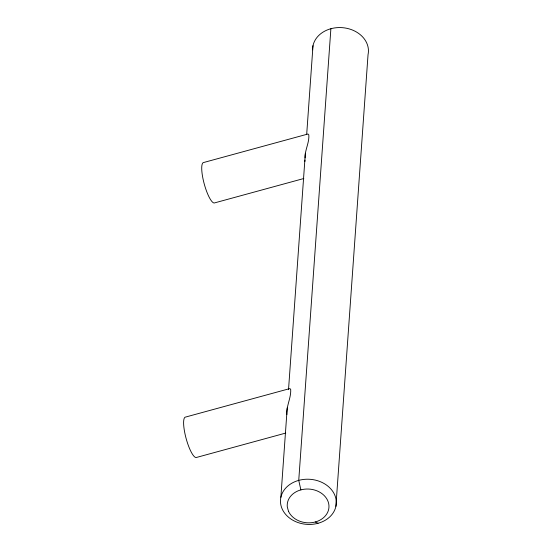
<?xml version="1.0" encoding="UTF-8"?>
<svg xmlns="http://www.w3.org/2000/svg" width="552" height="552" viewBox="0 0 552 552"><rect width="100%" height="100%" fill="white"/><g stroke="black" fill="none" stroke-linecap="round" stroke-linejoin="round"><path stroke-width="0.83" d="M286.847 414.656C286.191 405.982 291.228 397.916 290.697 389.45L289.883 388.567L185.072 417.202A20.962 4.92 74.7 0 0 186.521 439.916A20.962 4.92 74.7 0 0 196.719 457.387L285.722 433.072M304.883 161.536L304.959 160.087M305.077 157.913C304.766 150.02 309.486 142.651 308.809 134.888L307.995 134.005L203.184 162.633A20.962 4.92 74.7 0 0 204.633 185.355A20.962 4.92 74.7 0 0 214.838 202.825L303.841 178.51M280.864 497.297L287.226 407.845M288.523 389.664L305.346 153.284M306.698 134.239L313.005 45.65M330.883 28.725L298.742 480.371A27.952 22.591 4.1 0 0 290.504 518.749A27.952 22.591 4.1 0 0 335.906 506.35L368.039 54.703A27.952 22.591 4.1 0 0 342.682 27.69A27.952 22.591 4.1 0 0 312.598 49.852M315.302 521.971L318.028 523.275M300.881 489.886L298.742 480.371A27.952 22.591 4.1 0 1 335.906 506.35M288.489 511.283L287.295 506.95A20.907 16.891 4.1 0 1 315.164 490.197A20.907 16.891 4.1 0 1 322.913 518.211A20.907 16.891 4.1 0 1 288.489 511.283"/></g></svg>
